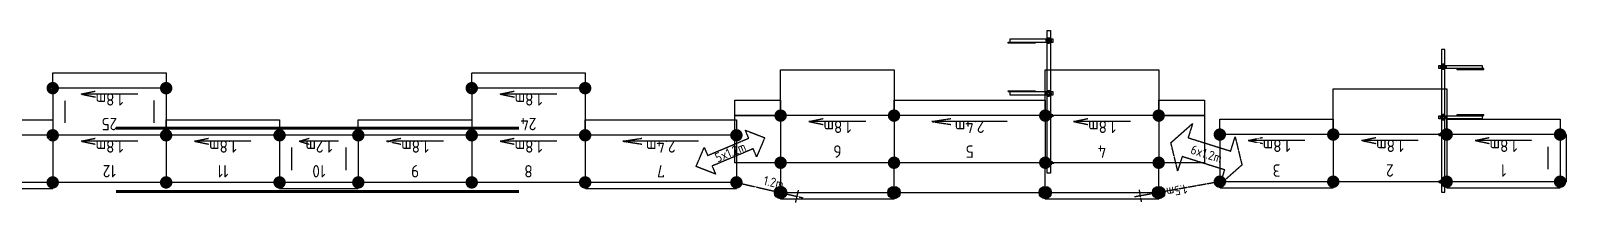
# Model space of a CAD drawing. Header units: millimetres. Extents: x 4425 to 53563, y -49808 to 18666.
# Drawn here: x 27718 to 52481, y 12174 to 14951 of the extents above; entities that cross this region are included whole.
import ezdxf
from ezdxf.enums import TextEntityAlignment as Align

# ---------------------------------------------------------------- set-up
doc = ezdxf.new("R2010")
doc.units = ezdxf.units.MM
doc.linetypes.add('KwikScaf_DASHED', pattern=[3.75, 2.5, -1.25])
doc.linetypes.add('KwikScaf_Line', pattern=[1, 1, 0])
doc.layers.add('KwikScaf Schematic', color=7, linetype='Continuous')
doc.styles.add('KwikScaf ISO', font='isocp.shx')

# ---------------------------------------------------------------- blocks, each defined once
blk = doc.blocks.new('90 Deg Coupler 2')
for p, q in [((-29, 60), (24, 60)), ((-29, 60), (-26, 55)), ((-29, 54), (-29, 36)), ((-15, 48), (-29, 54)), ((-29, 36), (-15, 42)), ((-29, 30), (-26, 35)), ((-29, 30), (24, 30)), ((-28, 57), (27, 57)), ((-28, 32), (27, 32)), ((-14, 50), (-26, 55)), ((-14, 40), (-26, 35)), ((-21, 51), (-21, 53)), ((-21, 37), (-21, 39)), ((-15, 48), (-15, 42)), ((-14, 40), (-14, 50)), ((-3, 90), (35, 90)), ((-3, 90), (-3, 60)), ((0, 0), (0, 30)), ((0, 0), (32, 0)), ((51, 65), (24, 60)), ((51, 25), (24, 30)), ((27, 57), (50, 62)), ((27, 32), (50, 28)), ((36, 59), (32, 44)), ((32, 44), (36, 31)), ((32, 0), (32, 28)), ((35, 90), (35, 62)), ((50, 62), (59, 55)), ((50, 28), (59, 35)), ((61, 55), (57, 55)), ((61, 35), (57, 35))]:
    blk.add_line(p, q)
for points in [[(1, 70), (31, 70), (31, 85), (1, 85)], [(4, 72), (28, 72), (28, 82), (4, 82)], [(49, 32), (60, 39), (60, 51), (49, 57), (38, 51), (38, 39)]]:
    blk.add_lwpolyline(points, close=True)
for points in [[(51, 65), (59, 60), (61, 55)], [(51, 25), (59, 30), (61, 35)]]:
    blk.add_lwpolyline(points)
for radius in [12.5, 5]:
    blk.add_circle((49, 45), radius)
blk = doc.blocks.new('90 Degree Coupler Front')
blk.add_blockref('90 Deg Coupler 2', (0, 0))
blk = doc.blocks.new('90 Deg Coupler')
h = blk.add_hatch()
h.set_pattern_fill('LINE', color=256, angle=30, style=0)
h.set_pattern_definition([(30, (-1483.059, -813.5773), (-1.5875, 2.7496307), [])])
h.paths.add_polyline_path([(31, 75), (21, 75), (22, 52), (32, 52)])
h.paths.add_polyline_path([(26, 4), (36, 5), (34, 24), (25, 20)])
h = blk.add_hatch()
h.set_pattern_fill('LINE', color=256, angle=5, style=0)
h.set_pattern_definition([(5, (1526.997, 8843.9646), (-0.2767195, 3.1629182), [])])
h.paths.add_polyline_path([(-5, -102), (5, -102), (5, -72), (-5, -72)])
h.paths.add_polyline_path([(-5, -137), (5, -137), (5, -122), (-5, -122)])
for p, q in [((-44, -25), (-29, 11)), ((-24, 0), (-32, 3)), ((15, 51), (40, 53)), ((16, 31), (15, 51)), ((16, 31), (20, 32)), ((43, 36), (17, 31)), ((46, 28), (18, 18)), ((21, 75), (31, 75)), ((22, 52), (21, 75)), ((27, -12), (25, 20)), ((26, 4), (36, 5)), ((32, 52), (31, 75)), ((37, -12), (34, 24)), ((41, 35), (40, 53)), ((46, 32), (43, 36)), ((46, 28), (46, 32)), ((46, 32), (46, 28)), ((46, 28), (46, 32)), ((-44, -32), (-44, -25)), ((-44, -32), (46, -32)), ((-30, -32), (-30, -27)), ((46, -32), (-30, -32)), ((-23, -82), (-23, -103)), ((-23, -82), (-10, -82)), ((-23, -103), (-10, -103)), ((22, -32), (-22, -32)), ((-22, -32), (-16, -57)), ((-10, -57), (-16, -57)), ((-13, -102), (12, -102)), ((-13, -122), (-13, -102)), ((-13, -122), (12, -122)), ((-10, -57), (-10, -47)), ((-10, -47), (10, -47)), ((-10, -82), (-10, -103)), ((-5, -47), (-5, -102)), ((-5, -72), (5, -72)), ((-5, -122), (-5, -137)), ((5, -137), (-5, -137)), ((5, -47), (5, -102)), ((5, -122), (5, -137)), ((10, -57), (10, -47)), ((10, -57), (16, -57)), ((22, -82), (10, -82)), ((10, -82), (10, -103)), ((22, -103), (10, -103)), ((12, -122), (12, -102)), ((22, -32), (16, -57)), ((41, -12), (21, -12)), ((22, -82), (22, -103)), ((46, -32), (41, -12))]:
    blk.add_line(p, q)
blk.add_lwpolyline([(17, 31), (-12, 30), (-20, 25), (-29, 11)])
for centre, radius in [((0, 0), 24.2), ((-33, -16), 5)]:
    blk.add_circle(centre, radius)
blk.add_arc((-38, -6), 22.6, 291.5177, 333.915)
blk = doc.blocks.new('90 Degree Coupler Side')
at = {"rotation": 90}
blk.add_blockref('90 Deg Coupler', (-32, 44), dxfattribs=at)

msp = doc.modelspace()

# ---------------------------------------------------------------- hatches: boundary and pattern name
h = msp.add_hatch()
h.set_pattern_fill('INSUL', color=4, style=0)
h.set_pattern_definition([(0, (20957.1505, -180.274), (0, 9.525), []), (0, (20957.1505, -177.099), (0, 9.525), [3.175, -3.175]), (0, (20957.1505, -173.924), (0, 9.525), [3.175, -3.175])])
h.paths.add_polyline_path([(43477.7, 14764.6), (43477.7, 14749.6), (43913.7, 14749.6), (43913.7, 14764.6)])
h = msp.add_hatch()
h.set_pattern_fill('INSUL', color=4, style=0)
h.set_pattern_definition([(180, (73673.216, -605.676), (0, 9.525), []), (180, (73673.216, -602.501), (0, 9.525), [3.175, -3.175]), (180, (73673.216, -599.326), (0, 9.525), [3.175, -3.175])])
h.paths.add_polyline_path([(50716.7, 14339.2), (50716.7, 14324.2), (51152.7, 14324.2), (51152.7, 14339.2)])
h = msp.add_hatch()
h.set_pattern_fill('INSUL', color=4, style=0)
h.set_pattern_definition([(0, (20957.1505, -964.512), (0, 9.525), []), (0, (20957.1505, -961.337), (0, 9.525), [3.175, -3.175]), (0, (20957.1505, -958.162), (0, 9.525), [3.175, -3.175])])
h.paths.add_polyline_path([(43477.7, 13980.3), (43477.7, 13965.3), (43913.7, 13965.3), (43913.7, 13980.3)])
h = msp.add_hatch()
h.set_pattern_fill('INSUL', color=4, style=0)
h.set_pattern_definition([(180, (73673.216, -1352.996), (0, 9.525), []), (180, (73673.216, -1349.821), (0, 9.525), [3.175, -3.175]), (180, (73673.216, -1346.646), (0, 9.525), [3.175, -3.175])])
h.paths.add_polyline_path([(51152.7, 13591.8), (51152.7, 13576.8), (50716.7, 13576.8), (50716.7, 13591.8)])
h = msp.add_hatch(color=5)
edge = h.paths.add_edge_path()
edge.add_arc((39810.7, 12332.2), 100, 0, 360)
h = msp.add_hatch(color=5)
edge = h.paths.add_edge_path()
edge.add_arc((41639.7, 12332.2), 100, 0, 360)
h = msp.add_hatch(color=5)
edge = h.paths.add_edge_path()
edge.add_arc((44078.7, 12332.2), 100, 0, 360)
h = msp.add_hatch(color=5)
edge = h.paths.add_edge_path()
edge.add_arc((45907.7, 12332.2), 100, 0, 360)

# ---------------------------------------------------------------- linework, layer by layer
at = {"color": 5}
for p, q in [((39810.7, 12815.2), (39810.7, 12332.2)), ((41639.7, 12332.2), (41639.7, 12815.2)), ((44078.7, 12332.2), (44078.7, 12815.2)), ((45907.7, 12332.2), (45907.7, 12815.2)), ((39810.7, 12332.2), (41639.7, 12332.2)), ((44078.7, 12332.2), (45907.7, 12332.2))]:
    msp.add_line(p, q, dxfattribs=at)
at = {"color": 5, "linetype": 'KwikScaf_DASHED'}
for p, q in [((39810.7, 12232.2), (41639.7, 12232.2)), ((44078.7, 12232.2), (45907.7, 12232.2))]:
    msp.add_line(p, q, dxfattribs=at)
at = {"color": 3}
msp.add_line((41639.7, 12332.2), (44078.7, 12332.2), dxfattribs=at)
at = {"color": 6}
for points in [[(44110.5, 14951.4), (44160.5, 14951.4), (44160.5, 12646), (44110.5, 12646), (44110.5, 14951.4)], [(43506.2, 14764.9), (44206.2, 14764.9), (44206.2, 14814.9), (43506.2, 14814.9), (43506.2, 14764.9)], [(50519.8, 14645), (50469.8, 14645), (50469.8, 12339.5), (50519.8, 12339.5), (50519.8, 14645)], [(51124.2, 14339.5), (50424.2, 14339.5), (50424.2, 14389.5), (51124.2, 14389.5), (51124.2, 14339.5)], [(43506.2, 13912.3), (44206.2, 13912.3), (44206.2, 13962.3), (43506.2, 13962.3), (43506.2, 13912.3)], [(51124.2, 13523.9), (50424.2, 13523.9), (50424.2, 13573.9), (51124.2, 13573.9), (51124.2, 13523.9)]]:
    msp.add_lwpolyline(points, dxfattribs=at)
at = {"color": 4}
for points in [[(43477.7, 14764.6), (43913.7, 14764.6), (43913.7, 14749.6), (43477.7, 14749.6), (43477.7, 14764.6)], [(51152.7, 14339.2), (50716.7, 14339.2), (50716.7, 14324.2), (51152.7, 14324.2), (51152.7, 14339.2)], [(43477.7, 13980.3), (43913.7, 13980.3), (43913.7, 13965.3), (43477.7, 13965.3), (43477.7, 13980.3)], [(51152.7, 13591.8), (50716.7, 13591.8), (50716.7, 13576.8), (51152.7, 13576.8), (51152.7, 13591.8)]]:
    msp.add_lwpolyline(points, dxfattribs=at)
at = {"color": 5}
for points in [[(39072.5, 13827.2), (39810.7, 13827.2), (39810.7, 13577.2), (39072.5, 13577.2)], [(45907.7, 13827.2), (46645.9, 13827.2), (46645.9, 13577.2), (45907.7, 13577.2)]]:
    msp.add_lwpolyline(points, close=True, dxfattribs=at)
at = {"color": 6, "const_width": 50}
for points in [[(29092.5, 13374.1), (35592.5, 13374.1)], [(29092.5, 12351.3), (35592.5, 12351.3)]]:
    msp.add_lwpolyline(points, dxfattribs=at)
at = {"color": 5}
for centre in [(39810.7, 12332.2), (41639.7, 12332.2), (44078.7, 12332.2), (45907.7, 12332.2)]:
    msp.add_circle(centre, 100, dxfattribs=at)
at = {"layer": 'KwikScaf Schematic', "color": 5, "linetype": 'KwikScaf_Line'}
for p, q in [((28072.7, 14021.1), (28072.7, 14271.1)), ((28072.7, 14271.1), (29901.7, 14271.1)), ((29901.7, 14271.1), (29901.7, 14021.1)), ((34829.7, 14021.1), (34829.7, 14271.1)), ((34829.7, 14271.1), (36658.7, 14271.1)), ((36658.7, 14271.1), (36658.7, 14021.1)), ((39810.7, 13577.2), (39810.7, 14315.4)), ((39810.7, 14315.4), (41639.7, 14315.4)), ((41639.7, 14315.4), (41639.7, 13577.2)), ((44078.7, 13577.2), (44078.7, 14315.4)), ((44078.7, 14315.4), (45907.7, 14315.4)), ((45907.7, 14315.4), (45907.7, 13577.2)), ((28072.7, 14021.1), (28072.7, 13259.1)), ((29901.7, 14021.1), (28072.7, 14021.1)), ((28529.9, 13925.8), (28758.5, 13973.4)), ((29444.4, 13925.8), (28529.9, 13925.8)), ((28529.9, 13925.8), (28758.5, 13878.2)), ((29901.7, 14021.1), (29901.7, 13259.1)), ((34829.7, 14021.1), (34829.7, 13259.1)), ((36658.7, 14021.1), (34829.7, 14021.1)), ((35286.9, 13925.8), (35515.5, 13973.4)), ((36201.4, 13925.8), (35286.9, 13925.8)), ((35286.9, 13925.8), (35515.5, 13878.2)), ((36658.7, 14021.1), (36658.7, 13259.1)), ((48722.7, 13270.8), (48722.7, 14009)), ((48722.7, 14009), (50551.7, 14009)), ((50551.7, 14009), (50551.7, 13270.8)), ((29901.7, 13259.1), (29901.7, 13509.1)), ((29901.7, 13509.1), (31730.7, 13509.1)), ((31730.7, 13509.1), (31730.7, 13259.1)), ((33000.7, 13259.1), (33000.7, 13509.1)), ((33000.7, 13509.1), (34829.7, 13509.1)), ((34829.7, 13509.1), (34829.7, 13259.1)), ((39072.5, 12815.2), (39072.5, 13577.2)), ((39072.5, 13577.2), (39810.7, 13577.2)), ((39810.7, 13577.2), (39810.7, 12815.2)), ((41639.7, 13577.2), (39810.7, 13577.2)), ((40268, 13482), (40496.6, 13529.6)), ((41182.5, 13482), (40268, 13482)), ((40268, 13482), (40496.6, 13434.3)), ((44078.7, 13577.2), (44078.7, 12815.2)), ((45907.7, 13577.2), (44078.7, 13577.2)), ((44536, 13482), (44764.6, 13529.6)), ((45450.5, 13482), (44536, 13482)), ((44536, 13482), (44764.6, 13434.3)), ((45907.7, 13577.2), (45907.7, 12815.2)), ((45907.7, 13577.2), (46645.9, 13577.2)), ((46645.9, 13577.2), (46645.9, 12815.2)), ((46893.7, 13270.8), (46893.7, 13520.8)), ((46893.7, 13520.8), (48722.7, 13520.8)), ((48722.7, 13520.8), (48722.7, 13270.8)), ((50551.7, 13270.8), (50551.7, 13520.8)), ((50551.7, 13520.8), (52380.7, 13520.8)), ((52380.7, 13520.8), (52380.7, 13270.8)), ((28072.7, 13259.1), (28072.7, 12497.1)), ((29901.7, 13259.1), (28072.7, 13259.1)), ((29901.7, 13259.1), (28072.7, 13259.1)), ((28529.9, 13163.8), (28758.5, 13211.4)), ((29444.4, 13163.8), (28529.9, 13163.8)), ((28529.9, 13163.8), (28758.5, 13116.2)), ((29901.7, 13259.1), (29901.7, 12497.1)), ((31730.7, 13259.1), (29901.7, 13259.1)), ((30358.9, 13163.8), (30587.5, 13211.4)), ((31273.4, 13163.8), (30358.9, 13163.8)), ((30358.9, 13163.8), (30587.5, 13116.2)), ((33000.7, 13259.1), (33000.7, 12497.1)), ((34829.7, 13259.1), (33000.7, 13259.1)), ((33457.9, 13163.8), (33686.5, 13211.4)), ((34372.4, 13163.8), (33457.9, 13163.8)), ((33457.9, 13163.8), (33686.5, 13116.2)), ((34829.7, 13259.1), (34829.7, 12497.1)), ((36658.7, 13259.1), (34829.7, 13259.1)), ((36658.7, 13259.1), (34829.7, 13259.1)), ((35286.9, 13163.8), (35515.5, 13211.4)), ((36201.4, 13163.8), (35286.9, 13163.8)), ((35286.9, 13163.8), (35515.5, 13116.2)), ((46893.7, 13270.8), (46893.7, 12508.8)), ((48722.7, 13270.8), (46893.7, 13270.8)), ((47350.9, 13175.5), (47579.5, 13223.1)), ((48265.4, 13175.5), (47350.9, 13175.5)), ((47350.9, 13175.5), (47579.5, 13127.9)), ((48722.7, 13270.8), (48722.7, 12508.8)), ((50551.7, 13270.8), (48722.7, 13270.8)), ((49179.9, 13175.5), (49408.5, 13223.1)), ((50094.4, 13175.5), (49179.9, 13175.5)), ((49179.9, 13175.5), (49408.5, 13127.9)), ((50551.7, 13270.8), (50551.7, 12508.8)), ((52380.7, 13270.8), (50551.7, 13270.8)), ((51008.9, 13175.5), (51237.5, 13223.1)), ((51923.4, 13175.5), (51008.9, 13175.5)), ((51008.9, 13175.5), (51237.5, 13127.9)), ((52380.7, 13270.8), (52380.7, 12508.8)), ((39810.7, 12815.2), (39072.5, 12815.2)), ((41639.7, 12815.2), (39810.7, 12815.2)), ((45907.7, 12815.2), (44078.7, 12815.2)), ((46645.9, 12815.2), (45907.7, 12815.2)), ((29901.7, 12497.1), (28072.7, 12497.1)), ((31730.7, 12497.1), (29901.7, 12497.1)), ((34829.7, 12497.1), (33000.7, 12497.1)), ((36658.7, 12497.1), (34829.7, 12497.1)), ((46992.1, 12526.4), (45515.6, 12262)), ((46911.3, 12410.3), (46876, 12607.2)), ((48722.7, 12508.8), (46893.7, 12508.8)), ((50551.7, 12508.8), (48722.7, 12508.8)), ((52380.7, 12508.8), (50551.7, 12508.8)), ((45631.6, 12181.2), (45596.4, 12378.1))]:
    msp.add_line(p, q, dxfattribs=at)
at = {"layer": 'KwikScaf Schematic', "color": 5, "linetype": 'KwikScaf_DASHED'}
for p, q in [((28272.7, 13459.1), (28272.7, 13821.1)), ((29701.7, 13821.1), (29701.7, 13459.1)), ((52480.7, 13270.8), (52480.7, 12508.8)), ((52180.7, 13070.8), (52180.7, 12708.8)), ((46893.7, 12408.8), (48722.7, 12408.8)), ((50551.7, 12408.8), (52380.7, 12408.8))]:
    msp.add_line(p, q, dxfattribs=at)
at = {"layer": 'KwikScaf Schematic', "color": 3, "linetype": 'KwikScaf_Line'}
for p, q in [((41639.7, 13577.2), (41639.7, 13827.2)), ((41639.7, 13827.2), (44078.7, 13827.2)), ((44078.7, 13827.2), (44078.7, 13577.2)), ((25633.7, 13509.1), (28072.7, 13509.1)), ((28072.7, 13509.1), (28072.7, 13259.1)), ((36658.7, 13259.1), (36658.7, 13509.1)), ((36658.7, 13509.1), (39097.7, 13509.1)), ((39097.7, 13509.1), (39097.7, 13259.1)), ((41639.7, 13577.2), (41639.7, 12815.2)), ((44078.7, 13577.2), (41639.7, 13577.2)), ((42249.5, 13482), (42554.3, 13529.6)), ((43469, 13482), (42249.5, 13482)), ((42249.5, 13482), (42554.3, 13434.3)), ((28072.7, 13259.1), (25633.7, 13259.1)), ((36658.7, 13259.1), (36658.7, 12497.1)), ((39097.7, 13259.1), (36658.7, 13259.1)), ((37268.4, 13163.8), (37573.3, 13211.4)), ((38487.9, 13163.8), (37268.4, 13163.8)), ((37268.4, 13163.8), (37573.3, 13116.2)), ((39097.7, 13259.1), (39097.7, 12497.1)), ((44078.7, 12815.2), (41639.7, 12815.2)), ((28072.7, 12497.1), (25633.7, 12497.1)), ((39097.7, 12497.1), (36658.7, 12497.1)), ((39000.2, 12519.6), (40169.4, 12249.3)), ((39120.2, 12594.5), (39075.1, 12399.6)), ((40094.5, 12369.2), (40049.4, 12174.4))]:
    msp.add_line(p, q, dxfattribs=at)
at = {"layer": 'KwikScaf Schematic', "color": 1, "linetype": 'KwikScaf_Line'}
for p, q in [((46104.9, 13139.3), (46453.9, 13448.9)), ((46453.9, 13448.9), (46381.9, 13219.9)), ((31730.7, 13259.1), (31730.7, 12497.1)), ((33000.7, 13259.1), (31730.7, 13259.1)), ((32048.2, 13163.8), (32206.9, 13211.4)), ((32683.2, 13163.8), (32048.2, 13163.8)), ((32048.2, 13163.8), (32206.9, 13116.2)), ((38633.4, 12932.9), (39296.8, 13212.7)), ((39296.8, 13212.7), (39242.4, 13341.7)), ((39242.4, 13341.7), (39554.1, 13220.3)), ((39554.1, 13220.3), (39423.5, 12912.3)), ((46213.9, 12685.7), (46104.9, 13139.3)), ((46381.9, 13219.9), (47068.7, 13004)), ((47068.7, 13004), (47140.7, 13232.9)), ((47140.7, 13232.9), (47249.7, 12779.3)), ((38448.5, 12753.9), (38579, 13061.9)), ((38579, 13061.9), (38633.4, 12932.9)), ((39369.1, 13041.3), (38705.7, 12761.5)), ((39423.5, 12912.3), (39369.1, 13041.3)), ((46285.9, 12914.7), (46213.9, 12685.7)), ((46972.8, 12698.7), (46285.9, 12914.7)), ((38760.1, 12632.5), (38448.5, 12753.9)), ((38705.7, 12761.5), (38760.1, 12632.5)), ((47249.7, 12779.3), (46900.8, 12469.7)), ((46900.8, 12469.7), (46972.8, 12698.7)), ((33000.7, 12497.1), (31730.7, 12497.1))]:
    msp.add_line(p, q, dxfattribs=at)
at = {"layer": 'KwikScaf Schematic', "color": 1, "linetype": 'KwikScaf_DASHED'}
for p, q in [((31930.7, 12697.1), (31930.7, 13059.1)), ((32800.7, 13059.1), (32800.7, 12697.1)), ((31730.7, 12397.1), (33000.7, 12397.1))]:
    msp.add_line(p, q, dxfattribs=at)
at = {"layer": 'KwikScaf Schematic', "color": 3, "linetype": 'KwikScaf_DASHED'}
for p, q in [((25633.7, 12397.1), (28072.7, 12397.1)), ((36658.7, 12397.1), (39097.7, 12397.1))]:
    msp.add_line(p, q, dxfattribs=at)
at = {"layer": 'KwikScaf Schematic', "color": 5, "linetype": 'KwikScaf_Line'}
for points in [[(28072.7, 13971.1, 100, 100, -0.1989124), (28037.3, 13985.7, 100, 100, -0.1989124), (28022.7, 14021.1, 100, 100, -0.1989124), (28037.3, 14056.4, 100, 100, -0.1989124), (28072.7, 14071.1, 100, 100, -0.1989124), (28108, 14056.4, 100, 100, -0.1989124), (28122.7, 14021.1, 100, 100, -0.1989124), (28108, 13985.7, 100, 100, -0.1989124)], [(34829.7, 13971.1, 100, 100, -0.1989124), (34794.3, 13985.7, 100, 100, -0.1989124), (34779.7, 14021.1, 100, 100, -0.1989124), (34794.3, 14056.4, 100, 100, -0.1989124), (34829.7, 14071.1, 100, 100, -0.1989124), (34865, 14056.4, 100, 100, -0.1989124), (34879.7, 14021.1, 100, 100, -0.1989124), (34865, 13985.7, 100, 100, -0.1989124)], [(39810.7, 13527.2, 100, 100, -0.1989124), (39775.4, 13541.9, 100, 100, -0.1989124), (39760.7, 13577.2, 100, 100, -0.1989124), (39775.4, 13612.6, 100, 100, -0.1989124), (39810.7, 13627.2, 100, 100, -0.1989124), (39846.1, 13612.6, 100, 100, -0.1989124), (39860.7, 13577.2, 100, 100, -0.1989124), (39846.1, 13541.9, 100, 100, -0.1989124)], [(44078.7, 13527.2, 100, 100, -0.1989124), (44043.4, 13541.9, 100, 100, -0.1989124), (44028.7, 13577.2, 100, 100, -0.1989124), (44043.4, 13612.6, 100, 100, -0.1989124), (44078.7, 13627.2, 100, 100, -0.1989124), (44114.1, 13612.6, 100, 100, -0.1989124), (44128.7, 13577.2, 100, 100, -0.1989124), (44114.1, 13541.9, 100, 100, -0.1989124)], [(28072.7, 13209.1, 100, 100, -0.1989124), (28037.3, 13223.7, 100, 100, -0.1989124), (28022.7, 13259.1, 100, 100, -0.1989124), (28037.3, 13294.4, 100, 100, -0.1989124), (28072.7, 13309.1, 100, 100, -0.1989124), (28108, 13294.4, 100, 100, -0.1989124), (28122.7, 13259.1, 100, 100, -0.1989124), (28108, 13223.7, 100, 100, -0.1989124)], [(28072.7, 13209.1, 100, 100, -0.1989124), (28037.3, 13223.7, 100, 100, -0.1989124), (28022.7, 13259.1, 100, 100, -0.1989124), (28037.3, 13294.4, 100, 100, -0.1989124), (28072.7, 13309.1, 100, 100, -0.1989124), (28108, 13294.4, 100, 100, -0.1989124), (28122.7, 13259.1, 100, 100, -0.1989124), (28108, 13223.7, 100, 100, -0.1989124)], [(29901.7, 13209.1, 100, 100, -0.1989124), (29866.3, 13223.7, 100, 100, -0.1989124), (29851.7, 13259.1, 100, 100, -0.1989124), (29866.3, 13294.4, 100, 100, -0.1989124), (29901.7, 13309.1, 100, 100, -0.1989124), (29937, 13294.4, 100, 100, -0.1989124), (29951.7, 13259.1, 100, 100, -0.1989124), (29937, 13223.7, 100, 100, -0.1989124)], [(29901.7, 13209.1, 100, 100, -0.1989124), (29866.3, 13223.7, 100, 100, -0.1989124), (29851.7, 13259.1, 100, 100, -0.1989124), (29866.3, 13294.4, 100, 100, -0.1989124), (29901.7, 13309.1, 100, 100, -0.1989124), (29937, 13294.4, 100, 100, -0.1989124), (29951.7, 13259.1, 100, 100, -0.1989124), (29937, 13223.7, 100, 100, -0.1989124)], [(33000.7, 13209.1, 100, 100, -0.1989124), (32965.3, 13223.7, 100, 100, -0.1989124), (32950.7, 13259.1, 100, 100, -0.1989124), (32965.3, 13294.4, 100, 100, -0.1989124), (33000.7, 13309.1, 100, 100, -0.1989124), (33036, 13294.4, 100, 100, -0.1989124), (33050.7, 13259.1, 100, 100, -0.1989124), (33036, 13223.7, 100, 100, -0.1989124)], [(34829.7, 13209.1, 100, 100, -0.1989124), (34794.3, 13223.7, 100, 100, -0.1989124), (34779.7, 13259.1, 100, 100, -0.1989124), (34794.3, 13294.4, 100, 100, -0.1989124), (34829.7, 13309.1, 100, 100, -0.1989124), (34865, 13294.4, 100, 100, -0.1989124), (34879.7, 13259.1, 100, 100, -0.1989124), (34865, 13223.7, 100, 100, -0.1989124)], [(34829.7, 13209.1, 100, 100, -0.1989124), (34794.3, 13223.7, 100, 100, -0.1989124), (34779.7, 13259.1, 100, 100, -0.1989124), (34794.3, 13294.4, 100, 100, -0.1989124), (34829.7, 13309.1, 100, 100, -0.1989124), (34865, 13294.4, 100, 100, -0.1989124), (34879.7, 13259.1, 100, 100, -0.1989124), (34865, 13223.7, 100, 100, -0.1989124)], [(36658.7, 13209.1, 100, 100, -0.1989124), (36623.3, 13223.7, 100, 100, -0.1989124), (36608.7, 13259.1, 100, 100, -0.1989124), (36623.3, 13294.4, 100, 100, -0.1989124), (36658.7, 13309.1, 100, 100, -0.1989124), (36694, 13294.4, 100, 100, -0.1989124), (36708.7, 13259.1, 100, 100, -0.1989124), (36694, 13223.7, 100, 100, -0.1989124)], [(46893.7, 13220.8, 100, 100, -0.1989124), (46858.3, 13235.4, 100, 100, -0.1989124), (46843.7, 13270.8, 100, 100, -0.1989124), (46858.3, 13306.1, 100, 100, -0.1989124), (46893.7, 13320.8, 100, 100, -0.1989124), (46929, 13306.1, 100, 100, -0.1989124), (46943.7, 13270.8, 100, 100, -0.1989124), (46929, 13235.4, 100, 100, -0.1989124)], [(48722.7, 13220.8, 100, 100, -0.1989124), (48687.3, 13235.4, 100, 100, -0.1989124), (48672.7, 13270.8, 100, 100, -0.1989124), (48687.3, 13306.1, 100, 100, -0.1989124), (48722.7, 13320.8, 100, 100, -0.1989124), (48758, 13306.1, 100, 100, -0.1989124), (48772.7, 13270.8, 100, 100, -0.1989124), (48758, 13235.4, 100, 100, -0.1989124)], [(50551.7, 13220.8, 100, 100, -0.1989124), (50516.3, 13235.4, 100, 100, -0.1989124), (50501.7, 13270.8, 100, 100, -0.1989124), (50516.3, 13306.1, 100, 100, -0.1989124), (50551.7, 13320.8, 100, 100, -0.1989124), (50587, 13306.1, 100, 100, -0.1989124), (50601.7, 13270.8, 100, 100, -0.1989124), (50587, 13235.4, 100, 100, -0.1989124)], [(39810.7, 12765.2, 100, 100, -0.1989124), (39775.4, 12779.9, 100, 100, -0.1989124), (39760.7, 12815.2, 100, 100, -0.1989124), (39775.4, 12850.6, 100, 100, -0.1989124), (39810.7, 12865.2, 100, 100, -0.1989124), (39846.1, 12850.6, 100, 100, -0.1989124), (39860.7, 12815.2, 100, 100, -0.1989124), (39846.1, 12779.9, 100, 100, -0.1989124)], [(41639.7, 12765.2, 100, 100, -0.1989124), (41604.4, 12779.9, 100, 100, -0.1989124), (41589.7, 12815.2, 100, 100, -0.1989124), (41604.4, 12850.6, 100, 100, -0.1989124), (41639.7, 12865.2, 100, 100, -0.1989124), (41675.1, 12850.6, 100, 100, -0.1989124), (41689.7, 12815.2, 100, 100, -0.1989124), (41675.1, 12779.9, 100, 100, -0.1989124)], [(44078.7, 12765.2, 100, 100, -0.1989124), (44043.4, 12779.9, 100, 100, -0.1989124), (44028.7, 12815.2, 100, 100, -0.1989124), (44043.4, 12850.6, 100, 100, -0.1989124), (44078.7, 12865.2, 100, 100, -0.1989124), (44114.1, 12850.6, 100, 100, -0.1989124), (44128.7, 12815.2, 100, 100, -0.1989124), (44114.1, 12779.9, 100, 100, -0.1989124)], [(45907.7, 12765.2, 100, 100, -0.1989124), (45872.4, 12779.9, 100, 100, -0.1989124), (45857.7, 12815.2, 100, 100, -0.1989124), (45872.4, 12850.6, 100, 100, -0.1989124), (45907.7, 12865.2, 100, 100, -0.1989124), (45943.1, 12850.6, 100, 100, -0.1989124), (45957.7, 12815.2, 100, 100, -0.1989124), (45943.1, 12779.9, 100, 100, -0.1989124)], [(28072.7, 12447.1, 100, 100, -0.1989124), (28037.3, 12461.7, 100, 100, -0.1989124), (28022.7, 12497.1, 100, 100, -0.1989124), (28037.3, 12532.4, 100, 100, -0.1989124), (28072.7, 12547.1, 100, 100, -0.1989124), (28108, 12532.4, 100, 100, -0.1989124), (28122.7, 12497.1, 100, 100, -0.1989124), (28108, 12461.7, 100, 100, -0.1989124)], [(29901.7, 12447.1, 100, 100, -0.1989124), (29866.3, 12461.7, 100, 100, -0.1989124), (29851.7, 12497.1, 100, 100, -0.1989124), (29866.3, 12532.4, 100, 100, -0.1989124), (29901.7, 12547.1, 100, 100, -0.1989124), (29937, 12532.4, 100, 100, -0.1989124), (29951.7, 12497.1, 100, 100, -0.1989124), (29937, 12461.7, 100, 100, -0.1989124)], [(29901.7, 12447.1, 100, 100, -0.1989124), (29866.3, 12461.7, 100, 100, -0.1989124), (29851.7, 12497.1, 100, 100, -0.1989124), (29866.3, 12532.4, 100, 100, -0.1989124), (29901.7, 12547.1, 100, 100, -0.1989124), (29937, 12532.4, 100, 100, -0.1989124), (29951.7, 12497.1, 100, 100, -0.1989124), (29937, 12461.7, 100, 100, -0.1989124)], [(31730.7, 12447.1, 100, 100, -0.1989124), (31695.3, 12461.7, 100, 100, -0.1989124), (31680.7, 12497.1, 100, 100, -0.1989124), (31695.3, 12532.4, 100, 100, -0.1989124), (31730.7, 12547.1, 100, 100, -0.1989124), (31766, 12532.4, 100, 100, -0.1989124), (31780.7, 12497.1, 100, 100, -0.1989124), (31766, 12461.7, 100, 100, -0.1989124)], [(33000.7, 12447.1, 100, 100, -0.1989124), (32965.3, 12461.7, 100, 100, -0.1989124), (32950.7, 12497.1, 100, 100, -0.1989124), (32965.3, 12532.4, 100, 100, -0.1989124), (33000.7, 12547.1, 100, 100, -0.1989124), (33036, 12532.4, 100, 100, -0.1989124), (33050.7, 12497.1, 100, 100, -0.1989124), (33036, 12461.7, 100, 100, -0.1989124)], [(34829.7, 12447.1, 100, 100, -0.1989124), (34794.3, 12461.7, 100, 100, -0.1989124), (34779.7, 12497.1, 100, 100, -0.1989124), (34794.3, 12532.4, 100, 100, -0.1989124), (34829.7, 12547.1, 100, 100, -0.1989124), (34865, 12532.4, 100, 100, -0.1989124), (34879.7, 12497.1, 100, 100, -0.1989124), (34865, 12461.7, 100, 100, -0.1989124)], [(34829.7, 12447.1, 100, 100, -0.1989124), (34794.3, 12461.7, 100, 100, -0.1989124), (34779.7, 12497.1, 100, 100, -0.1989124), (34794.3, 12532.4, 100, 100, -0.1989124), (34829.7, 12547.1, 100, 100, -0.1989124), (34865, 12532.4, 100, 100, -0.1989124), (34879.7, 12497.1, 100, 100, -0.1989124), (34865, 12461.7, 100, 100, -0.1989124)], [(36658.7, 12447.1, 100, 100, -0.1989124), (36623.3, 12461.7, 100, 100, -0.1989124), (36608.7, 12497.1, 100, 100, -0.1989124), (36623.3, 12532.4, 100, 100, -0.1989124), (36658.7, 12547.1, 100, 100, -0.1989124), (36694, 12532.4, 100, 100, -0.1989124), (36708.7, 12497.1, 100, 100, -0.1989124), (36694, 12461.7, 100, 100, -0.1989124)], [(46893.7, 12458.8, 100, 100, -0.1989124), (46858.3, 12473.4, 100, 100, -0.1989124), (46843.7, 12508.8, 100, 100, -0.1989124), (46858.3, 12544.1, 100, 100, -0.1989124), (46893.7, 12558.8, 100, 100, -0.1989124), (46929, 12544.1, 100, 100, -0.1989124), (46943.7, 12508.8, 100, 100, -0.1989124), (46929, 12473.4, 100, 100, -0.1989124)], [(48722.7, 12458.8, 100, 100, -0.1989124), (48687.3, 12473.4, 100, 100, -0.1989124), (48672.7, 12508.8, 100, 100, -0.1989124), (48687.3, 12544.1, 100, 100, -0.1989124), (48722.7, 12558.8, 100, 100, -0.1989124), (48758, 12544.1, 100, 100, -0.1989124), (48772.7, 12508.8, 100, 100, -0.1989124), (48758, 12473.4, 100, 100, -0.1989124)], [(48722.7, 12458.8, 100, 100, -0.1989124), (48687.3, 12473.4, 100, 100, -0.1989124), (48672.7, 12508.8, 100, 100, -0.1989124), (48687.3, 12544.1, 100, 100, -0.1989124), (48722.7, 12558.8, 100, 100, -0.1989124), (48758, 12544.1, 100, 100, -0.1989124), (48772.7, 12508.8, 100, 100, -0.1989124), (48758, 12473.4, 100, 100, -0.1989124)], [(50551.7, 12458.8, 100, 100, -0.1989124), (50516.3, 12473.4, 100, 100, -0.1989124), (50501.7, 12508.8, 100, 100, -0.1989124), (50516.3, 12544.1, 100, 100, -0.1989124), (50551.7, 12558.8, 100, 100, -0.1989124), (50587, 12544.1, 100, 100, -0.1989124), (50601.7, 12508.8, 100, 100, -0.1989124), (50587, 12473.4, 100, 100, -0.1989124)], [(50551.7, 12458.8, 100, 100, -0.1989124), (50516.3, 12473.4, 100, 100, -0.1989124), (50501.7, 12508.8, 100, 100, -0.1989124), (50516.3, 12544.1, 100, 100, -0.1989124), (50551.7, 12558.8, 100, 100, -0.1989124), (50587, 12544.1, 100, 100, -0.1989124), (50601.7, 12508.8, 100, 100, -0.1989124), (50587, 12473.4, 100, 100, -0.1989124)], [(52380.7, 12458.8, 100, 100, -0.1989124), (52345.3, 12473.4, 100, 100, -0.1989124), (52330.7, 12508.8, 100, 100, -0.1989124), (52345.3, 12544.1, 100, 100, -0.1989124), (52380.7, 12558.8, 100, 100, -0.1989124), (52416, 12544.1, 100, 100, -0.1989124), (52430.7, 12508.8, 100, 100, -0.1989124), (52416, 12473.4, 100, 100, -0.1989124)]]:
    msp.add_lwpolyline(points, format="xyseb", close=True, dxfattribs=at)
at = {"layer": 'KwikScaf Schematic', "color": 5, "linetype": 'KwikScaf_Line', "const_width": 100}
for points in [[(29901.7, 13971.1, -0.1989124), (29866.3, 13985.7, -0.1989124), (29851.7, 14021.1, -0.1989124), (29866.3, 14056.4, -0.1989124), (29901.7, 14071.1, -0.1989124), (29937, 14056.4, -0.1989124), (29951.7, 14021.1, -0.1989124), (29937, 13985.7, -0.1989124)], [(36658.7, 13971.1, -0.1989124), (36623.3, 13985.7, -0.1989124), (36608.7, 14021.1, -0.1989124), (36623.3, 14056.4, -0.1989124), (36658.7, 14071.1, -0.1989124), (36694, 14056.4, -0.1989124), (36708.7, 14021.1, -0.1989124), (36694, 13985.7, -0.1989124)], [(41639.7, 13527.2, -0.1989124), (41604.4, 13541.9, -0.1989124), (41589.7, 13577.2, -0.1989124), (41604.4, 13612.6, -0.1989124), (41639.7, 13627.2, -0.1989124), (41675.1, 13612.6, -0.1989124), (41689.7, 13577.2, -0.1989124), (41675.1, 13541.9, -0.1989124)], [(45907.7, 13527.2, -0.1989124), (45872.4, 13541.9, -0.1989124), (45857.7, 13577.2, -0.1989124), (45872.4, 13612.6, -0.1989124), (45907.7, 13627.2, -0.1989124), (45943.1, 13612.6, -0.1989124), (45957.7, 13577.2, -0.1989124), (45943.1, 13541.9, -0.1989124)], [(29901.7, 13209.1, -0.1989124), (29866.3, 13223.7, -0.1989124), (29851.7, 13259.1, -0.1989124), (29866.3, 13294.4, -0.1989124), (29901.7, 13309.1, -0.1989124), (29937, 13294.4, -0.1989124), (29951.7, 13259.1, -0.1989124), (29937, 13223.7, -0.1989124)], [(31730.7, 13209.1, -0.1989124), (31695.3, 13223.7, -0.1989124), (31680.7, 13259.1, -0.1989124), (31695.3, 13294.4, -0.1989124), (31730.7, 13309.1, -0.1989124), (31766, 13294.4, -0.1989124), (31780.7, 13259.1, -0.1989124), (31766, 13223.7, -0.1989124)], [(34829.7, 13209.1, -0.1989124), (34794.3, 13223.7, -0.1989124), (34779.7, 13259.1, -0.1989124), (34794.3, 13294.4, -0.1989124), (34829.7, 13309.1, -0.1989124), (34865, 13294.4, -0.1989124), (34879.7, 13259.1, -0.1989124), (34865, 13223.7, -0.1989124)], [(36658.7, 13209.1, -0.1989124), (36623.3, 13223.7, -0.1989124), (36608.7, 13259.1, -0.1989124), (36623.3, 13294.4, -0.1989124), (36658.7, 13309.1, -0.1989124), (36694, 13294.4, -0.1989124), (36708.7, 13259.1, -0.1989124), (36694, 13223.7, -0.1989124)], [(48722.7, 13220.8, -0.1989124), (48687.3, 13235.4, -0.1989124), (48672.7, 13270.8, -0.1989124), (48687.3, 13306.1, -0.1989124), (48722.7, 13320.8, -0.1989124), (48758, 13306.1, -0.1989124), (48772.7, 13270.8, -0.1989124), (48758, 13235.4, -0.1989124)], [(50551.7, 13220.8, -0.1989124), (50516.3, 13235.4, -0.1989124), (50501.7, 13270.8, -0.1989124), (50516.3, 13306.1, -0.1989124), (50551.7, 13320.8, -0.1989124), (50587, 13306.1, -0.1989124), (50601.7, 13270.8, -0.1989124), (50587, 13235.4, -0.1989124)], [(52380.7, 13220.8, -0.1989124), (52345.3, 13235.4, -0.1989124), (52330.7, 13270.8, -0.1989124), (52345.3, 13306.1, -0.1989124), (52380.7, 13320.8, -0.1989124), (52416, 13306.1, -0.1989124), (52430.7, 13270.8, -0.1989124), (52416, 13235.4, -0.1989124)]]:
    msp.add_lwpolyline(points, format="xyb", close=True, dxfattribs=at)
at = {"layer": 'KwikScaf Schematic', "color": 3, "linetype": 'KwikScaf_Line'}
for points in [[(41639.7, 13527.2, 100, 100, -0.1989124), (41604.4, 13541.9, 100, 100, -0.1989124), (41589.7, 13577.2, 100, 100, -0.1989124), (41604.4, 13612.6, 100, 100, -0.1989124), (41639.7, 13627.2, 100, 100, -0.1989124), (41675.1, 13612.6, 100, 100, -0.1989124), (41689.7, 13577.2, 100, 100, -0.1989124), (41675.1, 13541.9, 100, 100, -0.1989124)], [(36658.7, 13209.1, 100, 100, -0.1989124), (36623.3, 13223.7, 100, 100, -0.1989124), (36608.7, 13259.1, 100, 100, -0.1989124), (36623.3, 13294.4, 100, 100, -0.1989124), (36658.7, 13309.1, 100, 100, -0.1989124), (36694, 13294.4, 100, 100, -0.1989124), (36708.7, 13259.1, 100, 100, -0.1989124), (36694, 13223.7, 100, 100, -0.1989124)], [(41639.7, 12765.2, 100, 100, -0.1989124), (41604.4, 12779.9, 100, 100, -0.1989124), (41589.7, 12815.2, 100, 100, -0.1989124), (41604.4, 12850.6, 100, 100, -0.1989124), (41639.7, 12865.2, 100, 100, -0.1989124), (41675.1, 12850.6, 100, 100, -0.1989124), (41689.7, 12815.2, 100, 100, -0.1989124), (41675.1, 12779.9, 100, 100, -0.1989124)], [(44078.7, 12765.2, 100, 100, -0.1989124), (44043.4, 12779.9, 100, 100, -0.1989124), (44028.7, 12815.2, 100, 100, -0.1989124), (44043.4, 12850.6, 100, 100, -0.1989124), (44078.7, 12865.2, 100, 100, -0.1989124), (44114.1, 12850.6, 100, 100, -0.1989124), (44128.7, 12815.2, 100, 100, -0.1989124), (44114.1, 12779.9, 100, 100, -0.1989124)], [(28072.7, 12447.1, 100, 100, -0.1989124), (28037.3, 12461.7, 100, 100, -0.1989124), (28022.7, 12497.1, 100, 100, -0.1989124), (28037.3, 12532.4, 100, 100, -0.1989124), (28072.7, 12547.1, 100, 100, -0.1989124), (28108, 12532.4, 100, 100, -0.1989124), (28122.7, 12497.1, 100, 100, -0.1989124), (28108, 12461.7, 100, 100, -0.1989124)], [(36658.7, 12447.1, 100, 100, -0.1989124), (36623.3, 12461.7, 100, 100, -0.1989124), (36608.7, 12497.1, 100, 100, -0.1989124), (36623.3, 12532.4, 100, 100, -0.1989124), (36658.7, 12547.1, 100, 100, -0.1989124), (36694, 12532.4, 100, 100, -0.1989124), (36708.7, 12497.1, 100, 100, -0.1989124), (36694, 12461.7, 100, 100, -0.1989124)], [(39097.7, 12447.1, 100, 100, -0.1989124), (39062.3, 12461.7, 100, 100, -0.1989124), (39047.7, 12497.1, 100, 100, -0.1989124), (39062.3, 12532.4, 100, 100, -0.1989124), (39097.7, 12547.1, 100, 100, -0.1989124), (39133, 12532.4, 100, 100, -0.1989124), (39147.7, 12497.1, 100, 100, -0.1989124), (39133, 12461.7, 100, 100, -0.1989124)]]:
    msp.add_lwpolyline(points, format="xyseb", close=True, dxfattribs=at)
at = {"layer": 'KwikScaf Schematic', "color": 3, "linetype": 'KwikScaf_Line', "const_width": 100}
for points in [[(44078.7, 13527.2, -0.1989124), (44043.4, 13541.9, -0.1989124), (44028.7, 13577.2, -0.1989124), (44043.4, 13612.6, -0.1989124), (44078.7, 13627.2, -0.1989124), (44114.1, 13612.6, -0.1989124), (44128.7, 13577.2, -0.1989124), (44114.1, 13541.9, -0.1989124)], [(28072.7, 13209.1, -0.1989124), (28037.3, 13223.7, -0.1989124), (28022.7, 13259.1, -0.1989124), (28037.3, 13294.4, -0.1989124), (28072.7, 13309.1, -0.1989124), (28108, 13294.4, -0.1989124), (28122.7, 13259.1, -0.1989124), (28108, 13223.7, -0.1989124)], [(39097.7, 13209.1, -0.1989124), (39062.3, 13223.7, -0.1989124), (39047.7, 13259.1, -0.1989124), (39062.3, 13294.4, -0.1989124), (39097.7, 13309.1, -0.1989124), (39133, 13294.4, -0.1989124), (39147.7, 13259.1, -0.1989124), (39133, 13223.7, -0.1989124)]]:
    msp.add_lwpolyline(points, format="xyb", close=True, dxfattribs=at)
at = {"layer": 'KwikScaf Schematic', "color": 1, "linetype": 'KwikScaf_Line', "const_width": 100}
for points in [[(31730.7, 13209.1, -0.1989124), (31695.3, 13223.7, -0.1989124), (31680.7, 13259.1, -0.1989124), (31695.3, 13294.4, -0.1989124), (31730.7, 13309.1, -0.1989124), (31766, 13294.4, -0.1989124), (31780.7, 13259.1, -0.1989124), (31766, 13223.7, -0.1989124)], [(33000.7, 13209.1, -0.1989124), (32965.3, 13223.7, -0.1989124), (32950.7, 13259.1, -0.1989124), (32965.3, 13294.4, -0.1989124), (33000.7, 13309.1, -0.1989124), (33036, 13294.4, -0.1989124), (33050.7, 13259.1, -0.1989124), (33036, 13223.7, -0.1989124)], [(31730.7, 12447.1, -0.1989124), (31695.3, 12461.7, -0.1989124), (31680.7, 12497.1, -0.1989124), (31695.3, 12532.4, -0.1989124), (31730.7, 12547.1, -0.1989124), (31766, 12532.4, -0.1989124), (31780.7, 12497.1, -0.1989124), (31766, 12461.7, -0.1989124)]]:
    msp.add_lwpolyline(points, format="xyb", close=True, dxfattribs=at)
at = {"layer": 'KwikScaf Schematic', "color": 1, "linetype": 'KwikScaf_Line'}
msp.add_lwpolyline([(33000.7, 12447.1, 100, 100, -0.1989124), (32965.3, 12461.7, 100, 100, -0.1989124), (32950.7, 12497.1, 100, 100, -0.1989124), (32965.3, 12532.4, 100, 100, -0.1989124), (33000.7, 12547.1, 100, 100, -0.1989124), (33036, 12532.4, 100, 100, -0.1989124), (33050.7, 12497.1, 100, 100, -0.1989124), (33036, 12461.7, 100, 100, -0.1989124)], format="xyseb", close=True, dxfattribs=at)

# ---------------------------------------------------------------- block references
for name, p in [('90 Degree Coupler Front', (44117, 14746.5)), ('90 Degree Coupler Front', (44117, 13893.9)), ('90 Degree Coupler Side', (44111, 13533.1)), ('90 Degree Coupler Side', (44111, 12771.1))]:
    msp.add_blockref(name, p)
at = {"xscale": -1}
for name, p in [('90 Degree Coupler Front', (50513.4, 14321.1)), ('90 Degree Coupler Front', (50513.4, 13505.5)), ('90 Degree Coupler Side', (50519.4, 13226.7)), ('90 Degree Coupler Side', (50519.4, 12464.7))]:
    msp.add_blockref(name, p, dxfattribs=at)

# ---------------------------------------------------------------- texts
at = {"layer": 'KwikScaf Schematic', "style": 'KwikScaf ISO'}
for s, height, rotation, p in [('1.8m', 200, 180, (28987.2, 13840.1)), ('1.8m', 200, 180, (35744.2, 13840.1)), ('25', 200, 180, (28987.2, 13440.1)), ('24', 200, 180, (35744.2, 13440.1)), ('1.8m', 200, 180, (40725.2, 13396.2)), ('2.4m', 200, 180, (42859.2, 13396.2)), ('1.8m', 200, 180, (44993.2, 13396.2)), ('1.8m', 200, 180, (28987.2, 13078.1)), ('1.8m', 200, 180, (30816.2, 13078.1)), ('1.2m', 200, 180, (32365.7, 13078.1)), ('1.8m', 200, 180, (33915.2, 13078.1)), ('1.8m', 200, 180, (35744.2, 13078.1)), ('2.4m', 200, 180, (37878.2, 13078.1)), ('1.8m', 200, 180, (47808.2, 13089.8)), ('1.8m', 200, 180, (49637.2, 13089.8)), ('1.8m', 200, 180, (51466.2, 13089.8)), ('5x1.2m', 150, 22.87048, (39001.3, 12987.1)), ('6', 200, 180, (40725.2, 12996.2)), ('5', 200, 180, (42859.2, 12996.2)), ('4', 200, 180, (44993.2, 12996.2)), ('6x1.2m', 150, 342.54617, (46677.3, 12959.3)), ('12', 200, 180, (28987.2, 12678.1)), ('11', 200, 180, (30816.2, 12678.1)), ('10', 200, 180, (32365.7, 12678.1)), ('9', 200, 180, (33915.2, 12678.1)), ('8', 200, 180, (35744.2, 12678.1)), ('7', 200, 180, (37878.2, 12678.1)), ('3', 200, 180, (47808.2, 12689.8)), ('2', 200, 180, (49637.2, 12689.8)), ('1', 200, 180, (51466.2, 12689.8))]:
    msp.add_text(s, height=height, rotation=rotation, dxfattribs=at).set_placement(p, align=Align.MIDDLE_CENTER)
for s, rotation, p in [('1.2m', 346.98226, (39682.3, 12423.9)), ('1.5m', 190.15245, (46184.4, 12438.6))]:
    msp.add_text(s, height=150, rotation=rotation, dxfattribs=at).set_placement(p, align=Align.CENTER)

doc.saveas('drawing.dxf')
